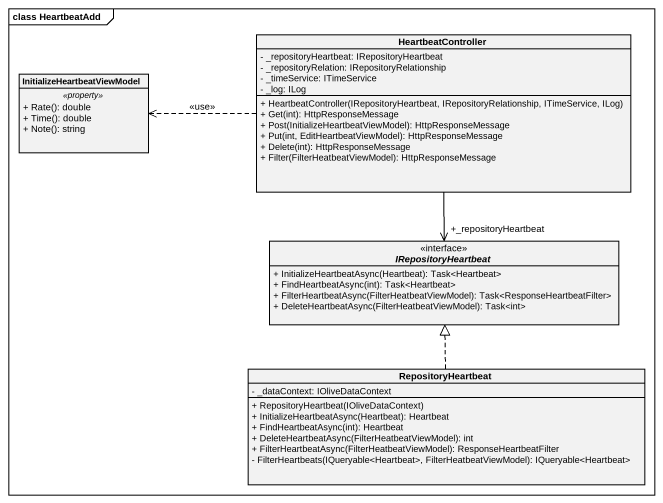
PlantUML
@startuml
mainframe class HeartbeatAdd
hide circle
hide empty members
skinparam classAttributeIconSize 0
class HeartbeatController {
  - _repositoryHeartbeat: IRepositoryHeartbeat
  - _repositoryRelation: IRepositoryRelationship
  - _timeService: ITimeService
  - _log: ILog
  + HeartbeatController(IRepositoryHeartbeat, IRepositoryRelationship, ITimeService, ILog)
  + Get(int): HttpResponseMessage
  + Post(InitializeHeartbeatViewModel): HttpResponseMessage
  + Put(int, EditHeartbeatViewModel): HttpResponseMessage
  + Delete(int): HttpResponseMessage
  + Filter(FilterHeatbeatViewModel): HttpResponseMessage
}
class InitializeHeartbeatViewModel {
  .. <<property>> ..
  + Rate(): double
  + Time(): double
  + Note(): string
}
interface IRepositoryHeartbeat {
  + InitializeHeartbeatAsync(Heartbeat): Task<Heartbeat>
  + FindHeartbeatAsync(int): Task<Heartbeat>
  + FilterHeartbeatAsync(FilterHeatbeatViewModel): Task<ResponseHeartbeatFilter>
  + DeleteHeartbeatAsync(FilterHeatbeatViewModel): Task<int>
}
class RepositoryHeartbeat {
  - _dataContext: IOliveDataContext
  + RepositoryHeartbeat(IOliveDataContext)
  + InitializeHeartbeatAsync(Heartbeat): Heartbeat
  + FindHeartbeatAsync(int): Heartbeat
  + DeleteHeartbeatAsync(FilterHeatbeatViewModel): int
  + FilterHeartbeatAsync(FilterHeatbeatViewModel): ResponseHeartbeatFilter
  - FilterHeartbeats(IQueryable<Heartbeat>, FilterHeatbeatViewModel): IQueryable<Heartbeat>
}
HeartbeatController .left.> InitializeHeartbeatViewModel : <<use>>
HeartbeatController --> "+_repositoryHeartbeat" IRepositoryHeartbeat
RepositoryHeartbeat .up.|> IRepositoryHeartbeat
@enduml
